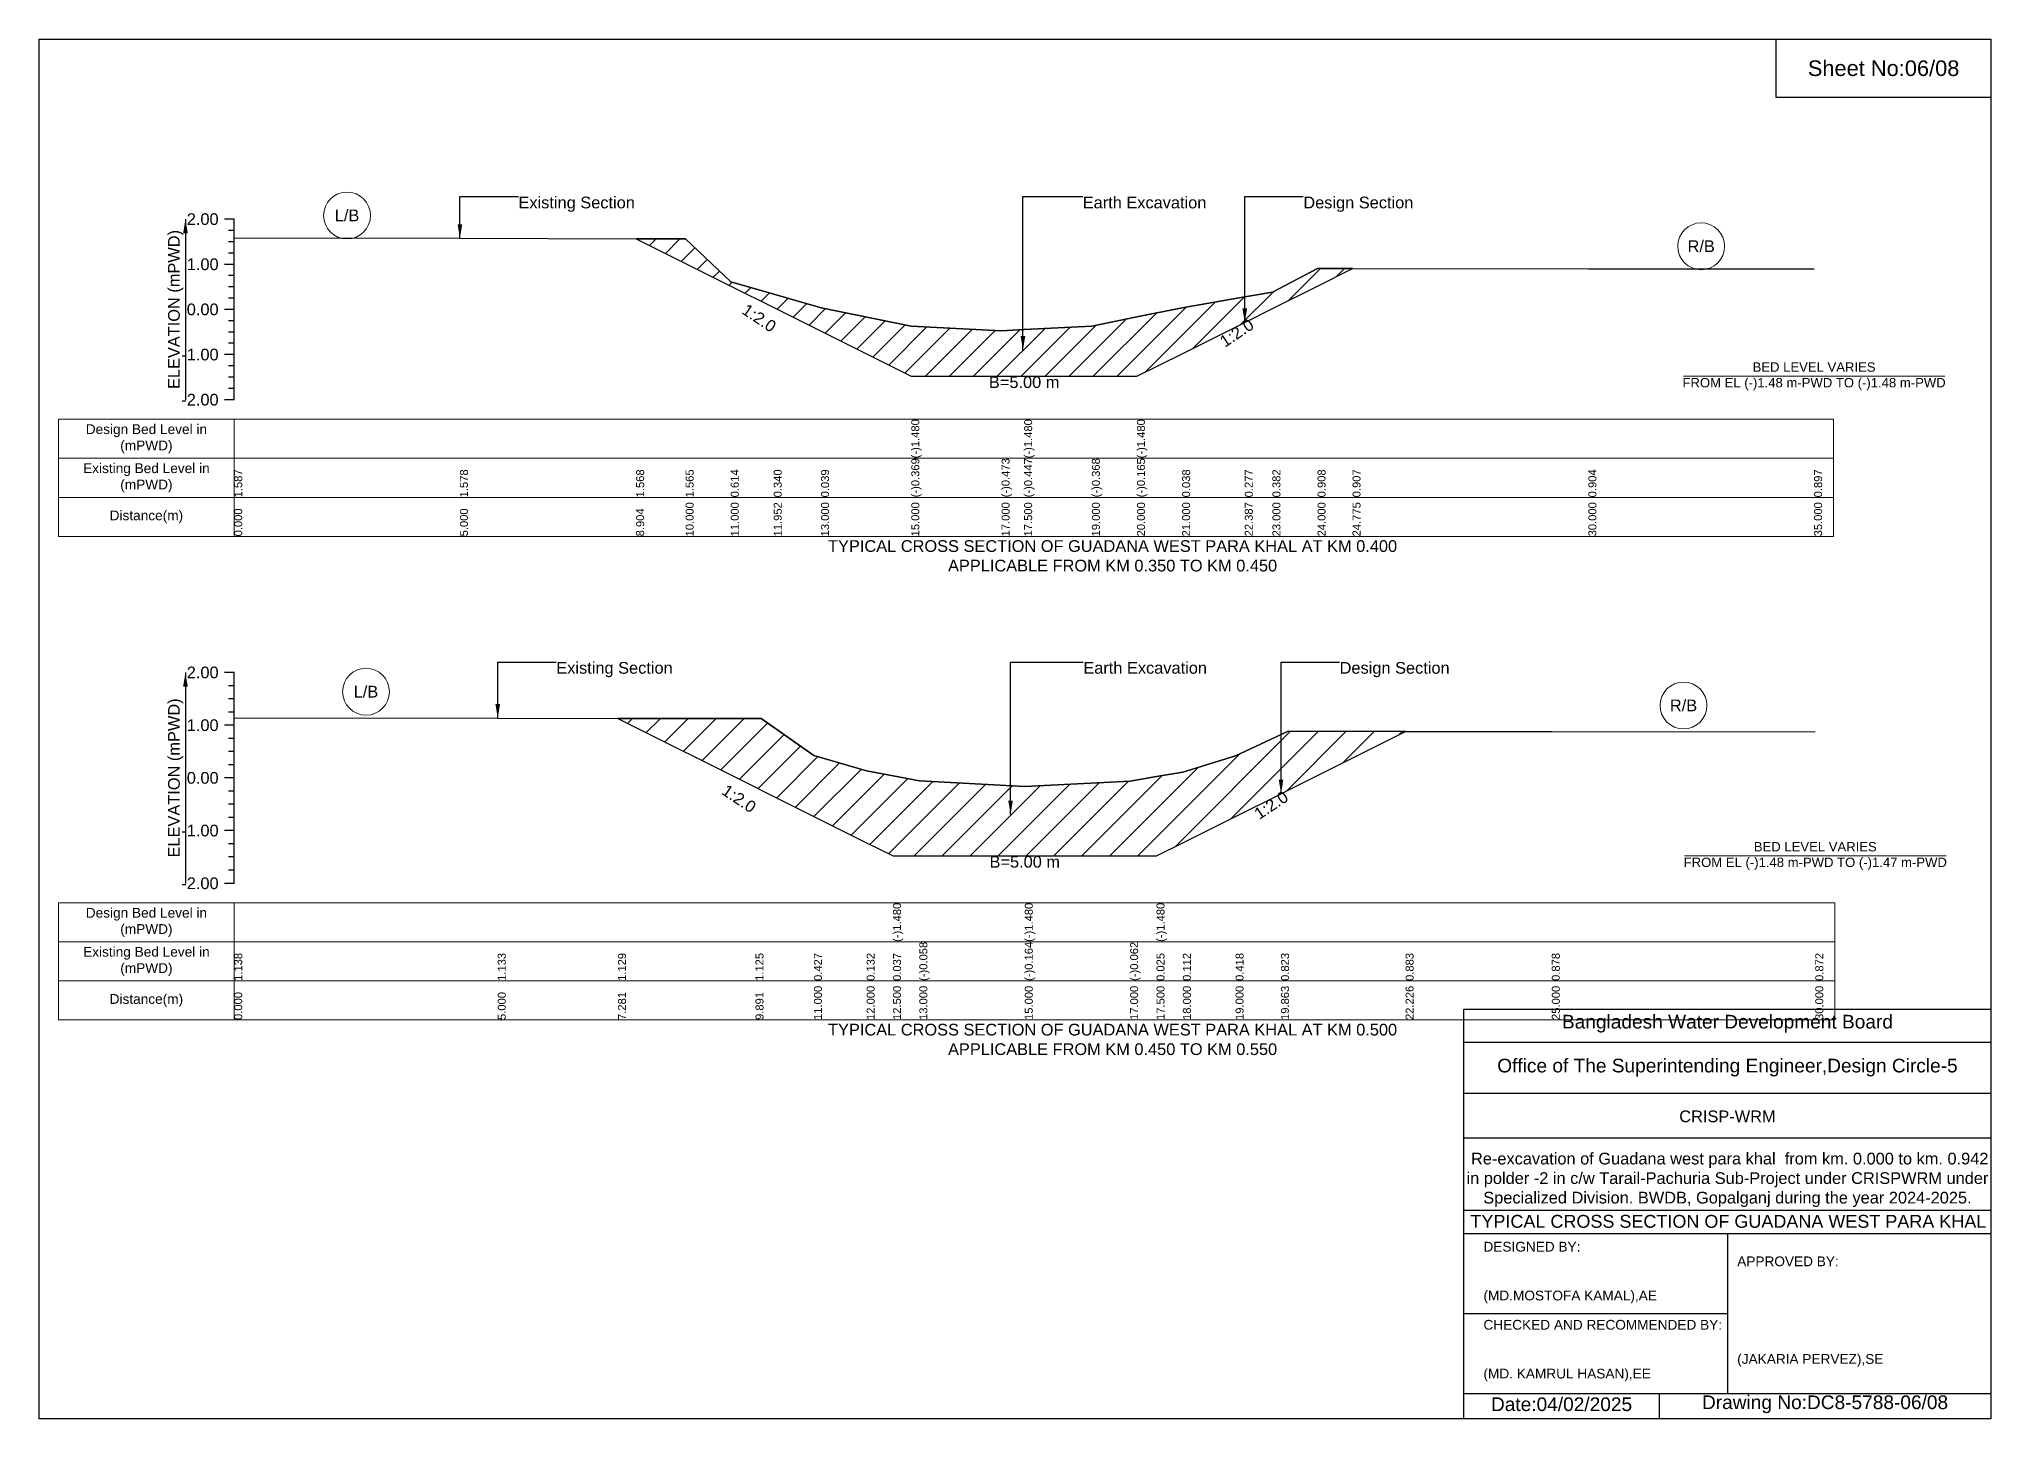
# Model space of a CAD drawing. Header units: inches. Extents: x 91000 to 188000, y -5656 to 0.
# Drawn here: x 150000 to 158000, y -5656 to 0 of the extents above; entities that cross this region are included whole.
import ezdxf

# ---------------------------------------------------------------- set-up
doc = ezdxf.new("R2010")
doc.units = ezdxf.units.IN
doc.header["$LTSCALE"] = 7
doc.header["$MEASUREMENT"] = 0
for name, color, linetype, lineweight in [('Cross section Data Border', 7, 'Continuous', 9), ('Cross Section Labels', 7, 'Continuous', 9), ('Existing_Bed_Level for Xsection', 7, 'Continuous', 25)]:
    doc.layers.add(name, color=color, linetype=linetype, lineweight=lineweight)
doc.styles.get("Standard").update_dxf_attribs({"font": 'arial.ttf'})
doc.dimstyles.get("Standard").update_dxf_attribs({"dimtxt": 0.18, "dimasz": 0.18, "dimexe": 0.18, "dimexo": 0.0625, "dimgap": 0.09, "dimtad": 0, "dimtih": 1, "dimtoh": 1, "dimdec": 4, "dimzin": 0, "dimdsep": 46, "dimtxsty": 'Standard', "dimcen": 0.09, "dimadec": 0, "dimazin": 0, "dimtfac": 1, "dimtdec": 4, "dimtofl": 0, "dimtmove": 0, "dimatfit": 3, "dimfxl": 1, "dimtolj": 1, "dimtzin": 0, "dimarcsym": 0})

msp = doc.modelspace()

# ---------------------------------------------------------------- hatches: boundary and pattern name
at = {"layer": 'Existing_Bed_Level for Xsection'}
h = msp.add_hatch(dxfattribs=at)
h.set_pattern_fill('ANSI31', color=256, scale=555, style=0)
h.paths.add_polyline_path([(152447.3, -818.4), (152650, -919.8), (152835, -1012.3), (153011.1, -1100.4), (153205, -1197.3), (153575, -1382.3), (153945, -1382.3), (154037.5, -1382.3), (154315, -1382.3), (154500, -1382.3), (154685, -1289.8), (154941.7, -1161.5), (155055, -1104.8), (155240, -1012.3), (155383.3, -940.6), (155240, -940.5), (155055, -1037.8), (154941.7, -1057.3), (154685, -1101.5), (154500, -1139), (154315, -1176.6), (154037.5, -1191.1), (153945, -1196), (153575, -1176.8), (153205, -1101.3), (153011.1, -1045.5), (152835, -994.9), (152650, -819)])
h = msp.add_hatch(dxfattribs=at)
h.set_pattern_fill('ANSI31', color=256, scale=648, style=0)
h.paths.add_polyline_path([(152372.8, -2784.6), (152936.4, -3066.4), (152960, -3078.3), (153176, -3186.3), (153392, -3294.3), (153500, -3348.3), (153608, -3348.3), (154040, -3348.3), (154472, -3348.3), (154580, -3348.3), (154688, -3294.3), (154904, -3186.3), (155090.4, -3093.1), (155120, -3078.3), (155600.8, -2837.8), (155120, -2837), (155090.4, -2850.9), (154904, -2938.3), (154688, -3004.4), (154580, -3023.2), (154472, -3042), (154040, -3064), (153608, -3041.1), (153500, -3020.6), (153392, -3000.1), (153176, -2936.3), (152960, -2785.6), (152936.4, -2785.5)])

# ---------------------------------------------------------------- linework, layer by layer
for points in [[(150000, 0), (158000, 0), (158000, -5656), (150000, -5656)], [(157120, 0), (158000, 0), (158000, -240), (157120, -240)]]:
    msp.add_lwpolyline(points, close=True)
for points in [[(155840, -5656), (155840, -3976), (158000, -3976)], [(155840, -4112), (158000, -4112)], [(155840, -4320), (158000, -4320)], [(155840, -4504), (158000, -4504)], [(155840, -4800), (158000, -4800)], [(155840, -4896), (158000, -4896)], [(156920, -4896), (156920, -5552)], [(155840, -5224), (156920, -5224)], [(155840, -5552), (158000, -5552)], [(156640, -5552), (156640, -5656)]]:
    msp.add_lwpolyline(points)
at = {"layer": 'Cross section Data Border'}
for points in [[(150080, -1558.5), (157355, -1558.5), (157355, -2038.5), (150080, -2038.5)], [(150080, -3540.6), (157360, -3540.6), (157360, -4020.6), (150080, -4020.6)]]:
    msp.add_lwpolyline(points, close=True, dxfattribs=at)
for points in [[(150800, -1558.5), (150800, -2038.5)], [(150080, -1718.5), (157355, -1718.5)], [(150080, -1878.5), (157355, -1878.5)], [(150800, -3540.6), (150800, -4020.6)], [(150080, -3700.6), (157360, -3700.6)], [(150080, -3860.6), (157360, -3860.6)]]:
    msp.add_lwpolyline(points, dxfattribs=at)
at = {"layer": 'Cross Section Labels'}
for points in [[(156739.2, -1382.3), (157810.8, -1382.3)], [(156744.2, -3348.3), (157815.8, -3348.3)]]:
    msp.add_lwpolyline(points, dxfattribs=at)
for centre in [(151262.5, -723.2), (156812.5, -849.4), (151340, -2675.3), (156740, -2731.6)]:
    msp.add_circle(centre, 96, dxfattribs=at)
at = {"layer": 'Existing_Bed_Level for Xsection'}
for points in [[(150800, -738.5), (150760, -738.5)], [(150800, -784.7), (150776, -784.7)], [(150800, -1478.5), (150800, -1293.5), (150800, -1108.5), (150800, -923.5), (150800, -738.5)], [(150800, -831), (150776, -831)], [(150800, -877.2), (150776, -877.2)], [(150800, -814.9), (151725, -816.6), (152447.3, -818.4), (152650, -819), (152835, -994.9), (153011.1, -1045.5), (153205, -1101.3), (153575, -1176.8), (153575, -1176.8), (153945, -1196), (154037.5, -1191.1), (154037.5, -1191.1), (154315, -1176.6), (154500, -1139), (154500, -1139), (154685, -1101.5), (154941.7, -1057.3), (155055, -1037.8), (155240, -940.5), (155383.3, -940.6), (156350, -941.3), (157275, -942.5)], [(150800, -923.5), (150760, -923.5)], [(150800, -969.7), (150776, -969.7)], [(150800, -1016), (150776, -1016)], [(150800, -1108.5), (150760, -1108.5)], [(150800, -1062.2), (150776, -1062.2)], [(150800, -1154.7), (150776, -1154.7)], [(150800, -1201), (150776, -1201)], [(150800, -1247.2), (150776, -1247.2)], [(150800, -1293.5), (150760, -1293.5)], [(150800, -1339.7), (150776, -1339.7)], [(150800, -1386), (150776, -1386)], [(150800, -1432.2), (150776, -1432.2)], [(150800, -1478.5), (150760, -1478.5)], [(150800, -2596.6), (150760, -2596.6)], [(150800, -3460.6), (150800, -3244.6), (150800, -3028.6), (150800, -2812.6), (150800, -2596.6)], [(150800, -2650.6), (150776, -2650.6)], [(150800, -2704.6), (150776, -2704.6)], [(150800, -2758.6), (150776, -2758.6)], [(150800, -2782.8), (151880, -2783.8), (152372.8, -2784.6), (152936.4, -2785.5), (152960, -2785.6), (153176, -2936.3), (153392, -3000.1), (153500, -3020.6), (153500, -3020.6), (153608, -3041.1), (154040, -3064), (154040, -3064), (154472, -3042), (154580, -3023.2), (154580, -3023.2), (154688, -3004.4), (154904, -2938.3), (155090.4, -2850.9), (155120, -2837), (155600.8, -2837.8), (156200, -2838.9), (157280, -2840.2)], [(150800, -2812.6), (150760, -2812.6)], [(150800, -2866.6), (150776, -2866.6)], [(150800, -2920.6), (150776, -2920.6)], [(150800, -3028.6), (150760, -3028.6)], [(150800, -2974.6), (150776, -2974.6)], [(150800, -3082.6), (150776, -3082.6)], [(150800, -3136.6), (150776, -3136.6)], [(150800, -3190.6), (150776, -3190.6)], [(150800, -3244.6), (150760, -3244.6)], [(150800, -3298.6), (150776, -3298.6)], [(150800, -3352.6), (150776, -3352.6)], [(150800, -3406.6), (150776, -3406.6)], [(150800, -3460.6), (150760, -3460.6)]]:
    msp.add_lwpolyline(points, dxfattribs=at)
for points in [[(152447.3, -818.4), (152650, -919.8), (152835, -1012.3), (153011.1, -1100.4), (153205, -1197.3), (153575, -1382.3), (153575, -1382.3), (153945, -1382.3), (154037.5, -1382.3), (154037.5, -1382.3), (154315, -1382.3), (154500, -1382.3), (154500, -1382.3), (154685, -1289.8), (154941.7, -1161.5), (155055, -1104.8), (155240, -1012.3), (155383.3, -940.6), (155383.3, -940.6), (155383.3, -940.6), (155240, -940.5), (155055, -1037.8), (154941.7, -1057.3), (154685, -1101.5), (154500, -1139), (154500, -1139), (154315, -1176.6), (154037.5, -1191.1), (154037.5, -1191.1), (153945, -1196), (153575, -1176.8), (153575, -1176.8), (153205, -1101.3), (153011.1, -1045.5), (152835, -994.9), (152650, -819)], [(152372.8, -2784.6), (152936.4, -3066.4), (152960, -3078.3), (153176, -3186.3), (153392, -3294.3), (153500, -3348.3), (153500, -3348.3), (153608, -3348.3), (154040, -3348.3), (154040, -3348.3), (154472, -3348.3), (154580, -3348.3), (154580, -3348.3), (154688, -3294.3), (154904, -3186.3), (155090.4, -3093.1), (155120, -3078.3), (155600.8, -2837.8), (155600.8, -2837.8), (155600.8, -2837.8), (155120, -2837), (155090.4, -2850.9), (154904, -2938.3), (154688, -3004.4), (154580, -3023.2), (154580, -3023.2), (154472, -3042), (154040, -3064), (154040, -3064), (153608, -3041.1), (153500, -3020.6), (153500, -3020.6), (153392, -3000.1), (153176, -2936.3), (152960, -2785.6), (152936.4, -2785.5)]]:
    msp.add_lwpolyline(points, close=True, dxfattribs=at)

# ---------------------------------------------------------------- texts
at = {"attachment_point": 5}
for s, insert, char_height in [('Sheet No:06/08', (157560, -120), 64), ('Bangladesh Water Development Board', (156920, -4036), 56), ('Office of The Superintending Engineer,Design Circle-5', (156920, -4216), 56)]:
    msp.add_mtext(s, dxfattribs=dict(at, insert=insert, char_height=char_height))
for s, insert, char_height, width, attachment_point in [('CRISP-WRM', (156920, -4416), 48, 2240, 5), (' Re-excavation of Guadana west para khal  from km. 0.000 to km. 0.942 in polder -2 in c/w Tarail-Pachuria Sub-Project under CRISPWRM under Specialized Division. BWDB, Gopalganj during the year 2024-2025.', (156920, -4676), 48, 2160, 5), ('TYPICAL CROSS SECTION OF GUADANA WEST PARA KHAL', (156923.8, -4846.4), 52.797, 2111.891, 5), ('DESIGNED BY:^J^J^J(MD.MOSTOFA KAMAL),AE', (155920, -5056), 40, 1120, 4), ('APPROVED BY:^J^J^J^J^J^J(JAKARIA PERVEZ),SE', (156960, -5216), 40, 1120, 4), ('CHECKED AND RECOMMENDED BY:^J^J^J(MD. KAMRUL HASAN),EE', (155920, -5376), 40, 1120, 4), ('Date:04/02/2025', (156240, -5596), 56, 1120, 5), ('Drawing No:DC8-5788-06/08', (157320, -5596), 56, 1760, 5)]:
    msp.add_mtext(s, dxfattribs=dict(insert=insert, char_height=char_height, width=width, attachment_point=attachment_point))
at = {"layer": 'Cross section Data Border', "char_height": 40, "width": 640, "attachment_point": 5}
for s, insert in [('Design Bed Level in (mPWD)', (150440, -1638.5)), ('Existing Bed Level in (mPWD)', (150440, -1798.5)), ('Distance(m)', (150440, -1958.5)), ('Design Bed Level in (mPWD)', (150440, -3620.6)), ('Existing Bed Level in (mPWD)', (150440, -3780.6)), ('Distance(m)', (150440, -3940.6))]:
    msp.add_mtext(s, dxfattribs=dict(at, insert=insert))
at = {"layer": 'Cross Section Labels'}
for s, insert, char_height, attachment_point in [('L/B', (151262.5, -723.2), 48, 5), ('Existing Section', (151965, -646), 48, 1), ('Earth Excavation', (154277.5, -646), 48, 1), ('Design Section', (155181.7, -646), 48, 1), ('R/B', (156812.5, -849.4), 48, 5), ('BED LEVEL VARIES ^JFROM EL (-)1.48 m-PWD TO (-)1.48 m-PWD', (157275, -1382.3), 38.4, 5), ('B=5.00 m', (154037.5, -1382.3), 48, 2), ('TYPICAL CROSS SECTION OF GUADANA WEST PARA KHAL AT KM 0.400^JAPPLICABLE FROM KM 0.350 TO KM 0.450', (154400, -2118.5), 48, 5), ('Existing Section', (152120, -2553.4), 48, 1), ('Earth Excavation', (154280, -2553.4), 48, 1), ('Design Section', (155330.4, -2553.4), 48, 1), ('L/B', (151340, -2675.3), 48, 5), ('R/B', (156740, -2731.6), 48, 5), ('B=5.00 m', (154040, -3348.3), 48, 2), ('BED LEVEL VARIES ^JFROM EL (-)1.48 m-PWD TO (-)1.47 m-PWD', (157280, -3348.3), 38.4, 5), ('TYPICAL CROSS SECTION OF GUADANA WEST PARA KHAL AT KM 0.500^JAPPLICABLE FROM KM 0.450 TO KM 0.550', (154400, -4100.6), 48, 5)]:
    msp.add_mtext(s, dxfattribs=dict(at, insert=insert, char_height=char_height, attachment_point=attachment_point))
at = {"layer": 'Cross Section Labels', "char_height": 48, "attachment_point": 2}
for insert, rotation in [((152964.9, -1123.5), 326.30993), ((154895.4, -1184.6), 33.69007), ((152882.4, -3093.4), 326.30993), ((155036.4, -3120.1), 33.69007)]:
    msp.add_mtext('1:2.0', dxfattribs=dict(at, insert=insert, rotation=rotation))
at = {"layer": 'Existing_Bed_Level for Xsection', "char_height": 48, "attachment_point": 6}
for s, insert in [('2.00', (150736, -738.5)), ('1.00', (150736, -923.5)), ('0.00', (150736, -1108.5)), ('-1.00', (150736, -1293.5)), ('-2.00', (150736, -1478.5)), ('2.00', (150736, -2596.6)), ('1.00', (150736, -2812.6)), ('0.00', (150736, -3028.6)), ('-1.00', (150736, -3244.6)), ('-2.00', (150736, -3460.6))]:
    msp.add_mtext(s, dxfattribs=dict(at, insert=insert))
at = {"layer": 'Existing_Bed_Level for Xsection', "rotation": 90}
for s, insert, char_height, attachment_point in [('ELEVATION (mPWD)', (150560, -1108.5), 48, 5), ('(-)1.480', (153575, -1718.5), 32.8, 1), ('(-)1.480', (154037.5, -1718.5), 32.8, 1), ('(-)1.480', (154500, -1718.5), 32.8, 1), ('(-)0.369', (153575, -1878.5), 32.8, 1), ('(-)0.473', (153945, -1878.5), 32.8, 1), ('(-)0.447', (154037.5, -1878.5), 32.8, 1), ('(-)0.368', (154315, -1878.5), 32.8, 1), ('(-)0.165', (154500, -1878.5), 32.8, 1), ('1.587', (150800, -1878.5), 32.8, 1), ('1.578', (151725, -1878.5), 32.8, 1), ('1.568', (152447.3, -1878.5), 32.8, 1), ('1.565', (152650, -1878.5), 32.8, 1), ('0.614', (152835, -1878.5), 32.8, 1), ('0.340', (153011.1, -1878.5), 32.8, 1), ('0.039', (153205, -1878.5), 32.8, 1), ('0.038', (154685, -1878.5), 32.8, 1), ('0.277', (154941.7, -1878.5), 32.8, 1), ('0.382', (155055, -1878.5), 32.8, 1), ('0.908', (155240, -1878.5), 32.8, 1), ('0.907', (155383.3, -1878.5), 32.8, 1), ('0.904', (156350, -1878.5), 32.8, 1), ('0.897', (157275, -1878.5), 32.8, 1), ('10.000', (152650, -2038.5), 32.8, 1), ('11.000', (152835, -2038.5), 32.8, 1), ('11.952', (153011.1, -2038.5), 32.8, 1), ('13.000', (153205, -2038.5), 32.8, 1), ('15.000', (153575, -2038.5), 32.8, 1), ('17.000', (153945, -2038.5), 32.8, 1), ('17.500', (154037.5, -2038.5), 32.8, 1), ('19.000', (154315, -2038.5), 32.8, 1), ('20.000', (154500, -2038.5), 32.8, 1), ('21.000', (154685, -2038.5), 32.8, 1), ('22.387', (154941.7, -2038.5), 32.8, 1), ('23.000', (155055, -2038.5), 32.8, 1), ('24.000', (155240, -2038.5), 32.8, 1), ('24.775', (155383.3, -2038.5), 32.8, 1), ('30.000', (156350, -2038.5), 32.8, 1), ('35.000', (157275, -2038.5), 32.8, 1), ('0.000', (150800, -2038.5), 32.8, 1), ('5.000', (151725, -2038.5), 32.8, 1), ('8.904', (152447.3, -2038.5), 32.8, 1), ('ELEVATION (mPWD)', (150560, -3028.6), 48, 5), ('(-)1.480', (153500, -3700.6), 32.8, 1), ('(-)1.480', (154040, -3700.6), 32.8, 1), ('(-)1.480', (154580, -3700.6), 32.8, 1), ('1.138', (150800, -3860.6), 32.8, 1), ('1.133', (151880, -3860.6), 32.8, 1), ('1.129', (152372.8, -3860.6), 32.8, 1), ('1.125', (152936.4, -3860.6), 32.8, 1), ('0.427', (153176, -3860.6), 32.8, 1), ('0.132', (153392, -3860.6), 32.8, 1), ('0.037', (153500, -3860.6), 32.8, 1), ('(-)0.058', (153608, -3860.6), 32.8, 1), ('(-)0.164', (154040, -3860.6), 32.8, 1), ('(-)0.062', (154472, -3860.6), 32.8, 1), ('0.025', (154580, -3860.6), 32.8, 1), ('0.112', (154688, -3860.6), 32.8, 1), ('0.418', (154904, -3860.6), 32.8, 1), ('0.823', (155090.4, -3860.6), 32.8, 1), ('0.883', (155600.8, -3860.6), 32.8, 1), ('0.878', (156200, -3860.6), 32.8, 1), ('0.872', (157280, -3860.6), 32.8, 1), ('0.000', (150800, -4020.6), 32.8, 1), ('5.000', (151880, -4020.6), 32.8, 1), ('7.281', (152372.8, -4020.6), 32.8, 1), ('9.891', (152936.4, -4020.6), 32.8, 1), ('11.000', (153176, -4020.6), 32.8, 1), ('12.000', (153392, -4020.6), 32.8, 1), ('12.500', (153500, -4020.6), 32.8, 1), ('13.000', (153608, -4020.6), 32.8, 1), ('15.000', (154040, -4020.6), 32.8, 1), ('17.000', (154472, -4020.6), 32.8, 1), ('17.500', (154580, -4020.6), 32.8, 1), ('18.000', (154688, -4020.6), 32.8, 1), ('19.000', (154904, -4020.6), 32.8, 1), ('19.863', (155090.4, -4020.6), 32.8, 1), ('22.226', (155600.8, -4020.6), 32.8, 1), ('25.000', (156200, -4020.6), 32.8, 1), ('30.000', (157280, -4020.6), 32.8, 1)]:
    msp.add_mtext(s, dxfattribs=dict(at, insert=insert, char_height=char_height, attachment_point=attachment_point))

# ---------------------------------------------------------------- leaders
at = {"layer": 'Cross Section Labels', "annotation_type": 0, "has_hookline": 1, "hookline_direction": 0}
for points, text_width in [([(151725, -816.6), (151725, -646), (151964.9, -646)], 467.2), ([(154032.6, -1275.4), (154032.6, -646), (154277.4, -646)], 497), ([(154941.7, -1161.5), (154941.7, -646), (155181.6, -646)], 441.2), ([(151880, -2783.8), (151880, -2553.4), (152119.9, -2553.4)], 467.2), ([(153981.8, -3178.7), (153981.8, -2553.4), (154279.9, -2553.4)], 497), ([(155090.4, -3093.1), (155090.4, -2553.4), (155330.3, -2553.4)], 441.2)]:
    msp.add_leader(points, dimstyle='Standard', override={"dimasz": 57.6}, dxfattribs=dict(at, text_width=text_width))
at = {"layer": 'Existing_Bed_Level for Xsection'}
for points in [[(150600, -738.5), (150600, -1478.5)], [(150600, -2596.6), (150600, -3460.6)]]:
    msp.add_leader(points, dimstyle='Standard', override={"dimasz": 57.6}, dxfattribs=at)

doc.saveas('drawing.dxf')
